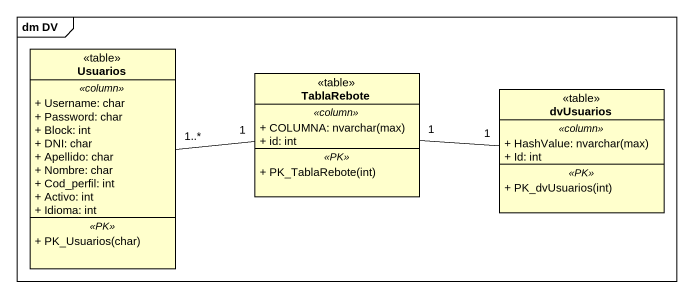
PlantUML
@startuml
mainframe dm DV
hide circle
hide empty members
skinparam classAttributeIconSize 0
class Usuarios <<table>> {
  .. <<column>> ..
  + Username: char
  + Password: char
  + Block: int
  + DNI: char
  + Apellido: char
  + Nombre: char
  + Cod_perfil: int
  + Activo: int
  + Idioma: int
  .. <<PK>> ..
  + PK_Usuarios(char)
}
class TablaRebote <<table>> {
  .. <<column>> ..
  {field} + COLUMNA: nvarchar(max)
  + id: int
  .. <<PK>> ..
  + PK_TablaRebote(int)
}
class dvUsuarios <<table>> {
  .. <<column>> ..
  {field} + HashValue: nvarchar(max)
  + Id: int
  .. <<PK>> ..
  + PK_dvUsuarios(int)
}
Usuarios "1..*" -right- "1" TablaRebote
TablaRebote "1" -right- "1" dvUsuarios
@enduml
